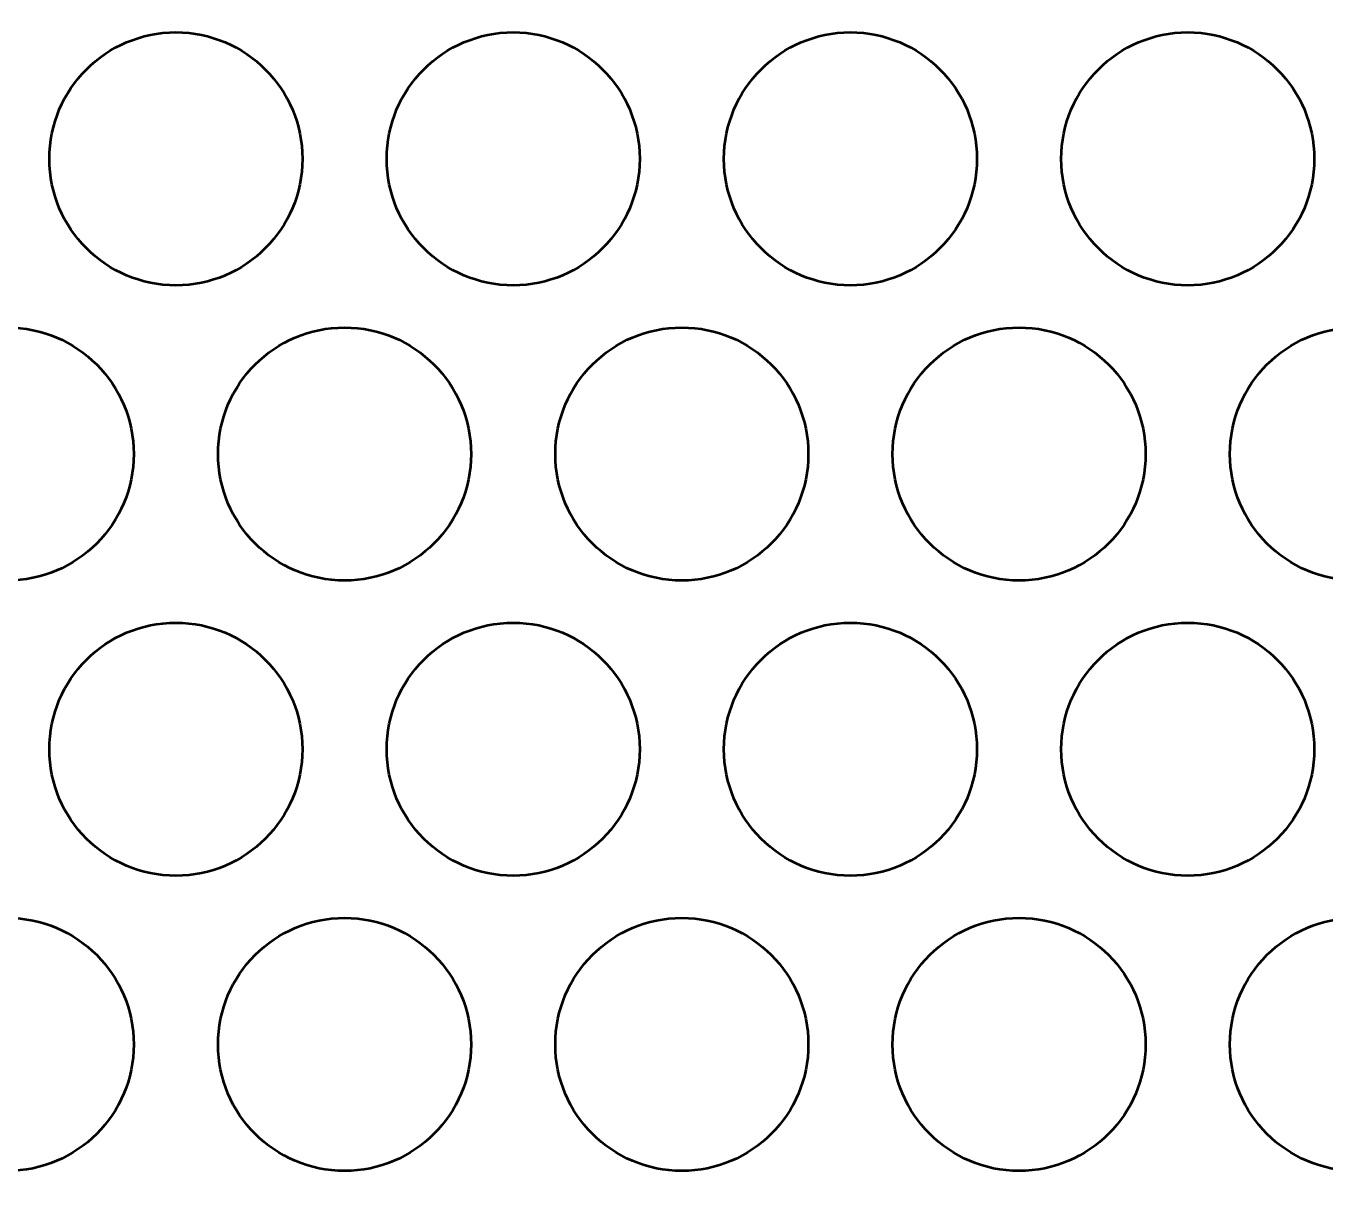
# Model space of a CAD drawing. Header units: centimetres. Extents: x -44 to 44, y -14.8 to 14.1.
# Drawn here: x -4.89 to 2.82, y -6.5 to 0.41 of the extents above; entities that cross this region are included whole.
import ezdxf

# ---------------------------------------------------------------- set-up
doc = ezdxf.new("R2010")
doc.units = ezdxf.units.CM
doc.header["$MEASUREMENT"] = 0
doc.layers.add('Layer 1', color=7, linetype='Continuous')

msp = doc.modelspace()

# ---------------------------------------------------------------- linework, layer by layer
at = {"layer": 'Layer 1', "lineweight": 53}
for centre in [(-3.99998, -0.37502), (-1.99998, -0.37502), (0.00002, -0.37502), (2.00002, -0.37502), (-4.99998, -2.12502), (-2.99998, -2.12502), (-0.99998, -2.12502), (1.00002, -2.12502), (3.00002, -2.12502), (-3.99998, -3.87502), (-1.99998, -3.87502), (0.00002, -3.87502), (2.00002, -3.87502), (-4.99998, -5.62502), (-2.99998, -5.62502), (-0.99998, -5.62502), (1.00002, -5.62502), (3.00002, -5.62502)]:
    msp.add_ellipse(centre, major_axis=(0, 0.75002), ratio=1, dxfattribs=at)
msp.add_open_spline([(-13.45, -12.95), (-13.45, -12.95), (-13.45, 6.95), (-13.45, 6.95), (-13.45, 6.95), (-13.45, 7.22614), (-13.22614, 7.45), (-12.95, 7.45), (-12.95, 7.45), (-12.95, 7.45), (12.95, 7.45), (12.95, 7.45), (12.95, 7.45), (13.22614, 7.45), (13.45, 7.22614), (13.45, 6.95), (13.45, 6.95), (13.45, 6.95), (13.45, -12.95), (13.45, -12.95), (13.45, -12.95), (13.45, -13.22614), (13.22614, -13.45), (12.95, -13.45), (12.95, -13.45), (12.95, -13.45), (-12.95, -13.45), (-12.95, -13.45), (-12.95, -13.45), (-13.22614, -13.45), (-13.45, -13.22614), (-13.45, -12.95)], degree=3, knots=[0, 0, 0, 0, 0.1111111, 0.1111111, 0.1111111, 0.1111111, 0.2222222, 0.2222222, 0.2222222, 0.2222222, 0.3333333, 0.3333333, 0.3333333, 0.3333333, 0.4444444, 0.4444444, 0.4444444, 0.4444444, 0.5555556, 0.5555556, 0.5555556, 0.5555556, 0.6666667, 0.6666667, 0.6666667, 0.6666667, 0.7777778, 0.7777778, 0.7777778, 0.7777778, 1, 1, 1, 1], dxfattribs=at)

doc.saveas('drawing.dxf')
